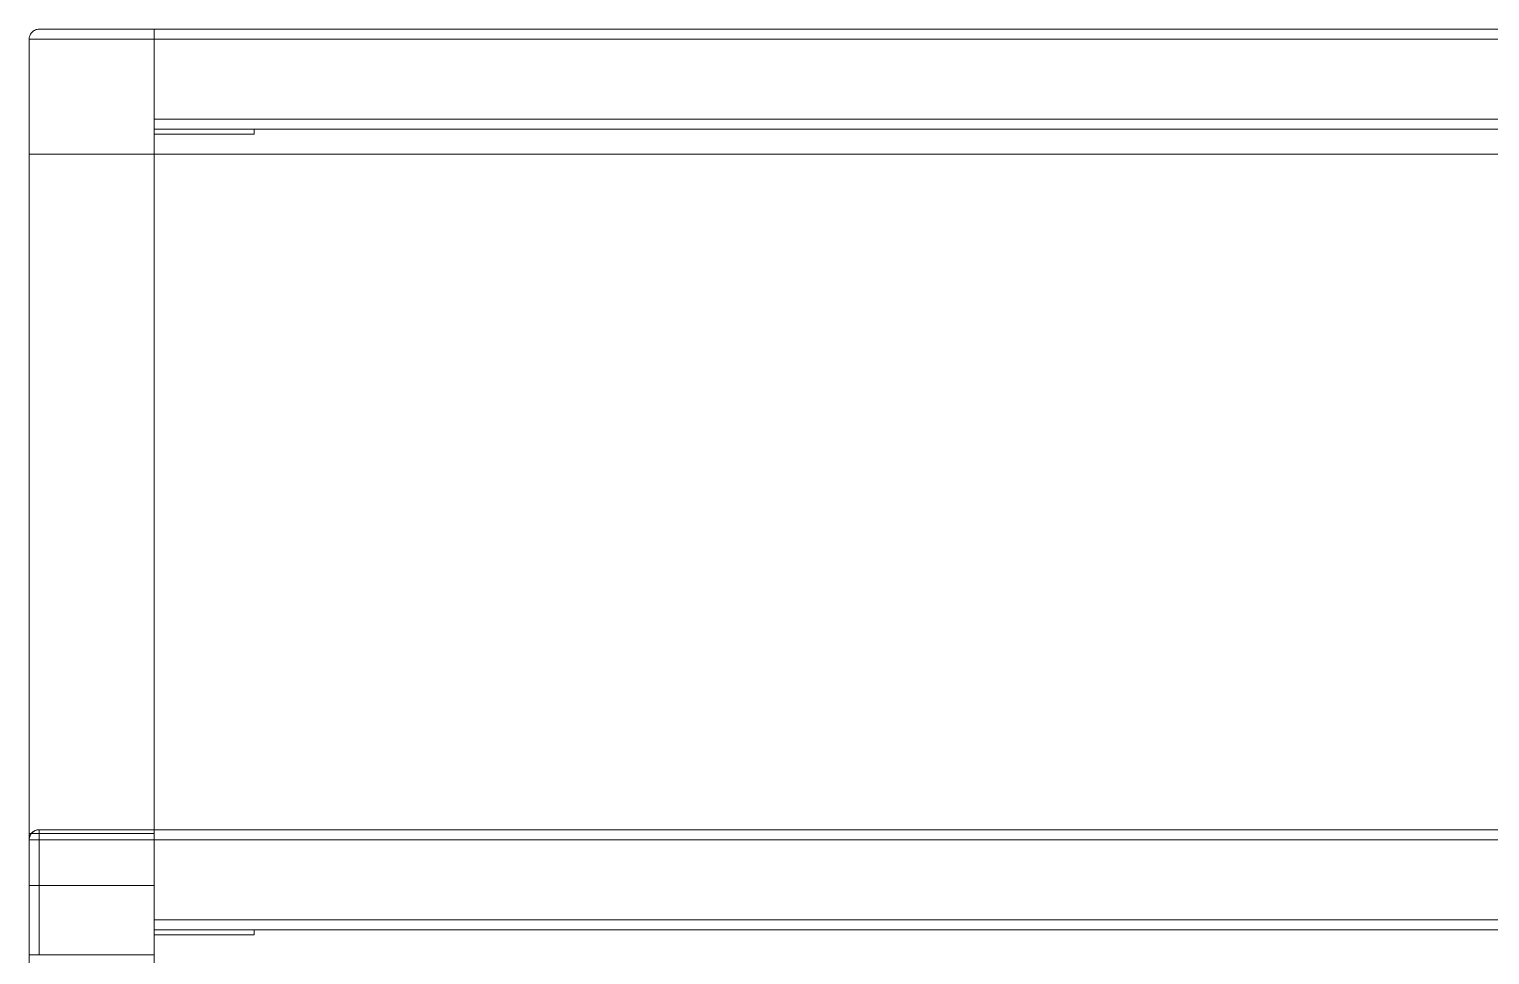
# Model space of a CAD drawing. Header units: millimetres. Extents: x 27531 to 32481, y 14140 to 19587.
# Drawn here: x 28104 to 28689, y 15519 to 15889 of the extents above; entities that cross this region are included whole.
import ezdxf

# ---------------------------------------------------------------- set-up
doc = ezdxf.new("R2010")
doc.units = ezdxf.units.MM
doc.header["$LTSCALE"] = 3
doc.layers.add('Warstwa 1', color=7, linetype='Continuous')

# ---------------------------------------------------------------- blocks, each defined once
blk = doc.blocks.new('qew')
at = {"layer": 'Warstwa 1', "color": 7, "lineweight": 18}
for points in [[(34175.619, 16887.952), (34181.461, 16887.952)], [(34175.619, 16887.952), (34181.461, 16887.952)], [(34181.461, 16887.952), (34181.461, 16887.952)], [(34181.461, 16881.602), (34181.461, 16887.952)], [(34181.461, 16887.952), (34181.461, 16881.602)], [(34181.461, 16887.952), (34181.461, 16887.952)], [(34181.461, 16887.952), (34371.961, 16887.952)], [(34181.461, 16882.872), (34181.461, 16887.952)], [(34181.461, 16887.952), (34181.461, 16887.952)], [(34181.461, 16887.952), (34371.961, 16887.952)], [(34181.461, 16887.952), (34181.461, 16887.952)], [(34181.461, 16887.952), (34371.961, 16887.952)], [(34181.461, 16887.952), (34181.461, 16887.952)], [(34181.461, 16887.952), (34371.961, 16887.952)], [(34181.461, 16887.952), (34371.961, 16887.952)], [(34181.461, 16887.952), (34371.961, 16887.952)], [(34181.461, 16887.952), (34181.461, 16887.952)], [(34181.461, 16887.952), (34181.461, 16882.872)], [(34181.461, 16887.952), (34371.961, 16887.952)], [(34181.461, 16887.952), (34181.461, 16887.952)], [(34181.461, 16887.952), (34371.961, 16887.952)], [(34181.461, 16887.952), (34371.961, 16887.952)], [(34181.461, 16887.952), (34181.461, 16887.952)], [(34181.461, 16887.952), (34181.461, 16882.872)], [(34181.461, 16887.952), (34371.961, 16887.952)], [(34181.461, 16887.952), (34371.961, 16887.952)], [(34181.461, 16887.952), (34181.461, 16887.952)], [(34181.461, 16887.952), (34181.461, 16887.952)], [(34181.461, 16887.952), (34371.961, 16887.952)], [(34181.461, 16887.952), (34371.961, 16887.952)], [(34175.111, 16887.444), (34181.461, 16887.444)], [(34175.111, 16887.444), (34181.461, 16887.444)], [(34175.111, 16881.602), (34175.111, 16887.444)], [(34175.111, 16881.602), (34175.111, 16887.444)], [(34181.461, 16887.444), (34181.461, 16881.602)], [(34181.461, 16887.444), (34181.461, 16881.602)], [(34181.461, 16887.444), (34371.961, 16887.444)], [(34181.461, 16887.444), (34181.461, 16882.872)], [(34181.461, 16887.444), (34371.961, 16887.444)], [(34181.461, 16887.444), (34181.461, 16882.872)], [(34181.461, 16882.872), (34181.461, 16887.444)], [(34181.461, 16887.444), (34371.961, 16887.444)], [(34181.461, 16887.444), (34371.961, 16887.444)], [(34181.461, 16887.444), (34181.461, 16882.872)], [(34181.461, 16882.872), (34181.461, 16887.444)], [(34181.461, 16887.444), (34371.961, 16887.444)], [(34181.461, 16887.444), (34371.961, 16887.444)], [(34181.461, 16882.872), (34181.461, 16887.444)], [(34181.461, 16887.444), (34371.961, 16887.444)], [(34181.461, 16887.444), (34181.461, 16882.872)], [(34181.461, 16882.872), (34181.461, 16887.444)], [(34181.461, 16887.444), (34371.961, 16887.444)], [(34181.461, 16883.38), (34181.461, 16887.444)], [(34181.461, 16887.444), (34371.961, 16887.444)], [(34181.461, 16887.444), (34181.461, 16882.872)], [(34181.461, 16882.872), (34181.461, 16887.444)], [(34181.461, 16887.444), (34371.961, 16887.444)], [(34181.461, 16887.444), (34371.961, 16887.444)], [(34181.461, 16887.444), (34371.961, 16887.444)], [(34181.461, 16887.444), (34181.461, 16882.872)], [(34181.461, 16882.872), (34181.461, 16887.444)], [(34181.461, 16887.444), (34371.961, 16887.444)], [(34181.461, 16883.38), (34371.961, 16883.38)], [(34181.461, 16882.872), (34181.461, 16882.872)], [(34181.461, 16882.872), (34181.461, 16882.872)], [(34181.461, 16882.872), (34181.461, 16882.872)], [(34181.461, 16882.872), (34181.461, 16882.872)], [(34181.461, 16882.872), (34181.461, 16882.872)], [(34181.461, 16882.872), (34181.461, 16882.872)], [(34181.461, 16882.872), (34371.961, 16882.872)], [(34181.461, 16882.872), (34181.461, 16882.872)], [(34181.461, 16882.872), (34181.461, 16882.872)], [(34186.541, 16882.872), (34181.461, 16882.872)], [(34181.461, 16882.618), (34181.461, 16882.872)], [(34181.461, 16882.618), (34181.461, 16882.872)], [(34181.461, 16882.872), (34181.461, 16882.872)], [(34186.541, 16882.872), (34181.461, 16882.872)], [(34186.541, 16882.872), (34181.461, 16882.872)], [(34181.461, 16882.618), (34181.461, 16882.872)], [(34186.541, 16882.872), (34181.461, 16882.872)], [(34181.461, 16882.618), (34181.461, 16882.872)], [(34181.461, 16882.872), (34181.461, 16882.872)], [(34186.541, 16882.618), (34181.461, 16882.618)], [(34181.461, 16882.618), (34181.461, 16882.618)], [(34186.541, 16882.618), (34181.461, 16882.618)], [(34186.541, 16882.618), (34181.461, 16882.618)], [(34186.541, 16882.618), (34181.461, 16882.618)], [(34181.461, 16882.618), (34181.461, 16882.618)], [(34186.541, 16882.618), (34186.541, 16882.872)], [(34186.541, 16882.872), (34186.541, 16882.872)], [(34186.541, 16882.618), (34186.541, 16882.872)], [(34186.541, 16882.618), (34186.541, 16882.872)], [(34186.541, 16882.872), (34186.541, 16882.872)], [(34186.541, 16882.618), (34186.541, 16882.872)], [(34186.541, 16882.618), (34186.541, 16882.618)], [(34186.541, 16882.618), (34186.541, 16882.618)], [(34181.461, 16881.602), (34175.111, 16881.602)], [(34181.461, 16881.602), (34175.111, 16881.602)], [(34175.111, 16881.602), (34175.111, 16881.602)], [(34175.111, 16881.602), (34175.111, 16881.602)], [(34175.111, 16881.602), (34175.111, 16881.602)], [(34181.461, 16881.602), (34181.461, 16881.602)], [(34181.461, 16881.602), (34181.461, 16881.602)], [(34181.461, 16881.602), (34181.461, 16881.602)], [(34181.461, 16881.602), (34181.461, 16881.602)], [(34175.619, 16847.312), (34181.461, 16847.312)], [(34175.619, 16847.312), (34175.619, 16846.804)], [(34175.619, 16847.312), (34181.461, 16847.312)], [(34175.619, 16847.312), (34181.461, 16847.312)], [(34175.619, 16847.312), (34181.461, 16847.312)], [(34181.461, 16847.312), (34181.461, 16847.312)], [(34181.461, 16847.312), (34371.961, 16847.312)], [(34181.461, 16847.312), (34371.961, 16847.312)], [(34181.461, 16847.312), (34371.961, 16847.312)], [(34181.461, 16847.312), (34181.461, 16846.804)], [(34181.461, 16847.312), (34181.461, 16847.312)], [(34181.461, 16842.232), (34181.461, 16847.312)], [(34181.461, 16842.232), (34181.461, 16847.312)], [(34181.461, 16847.312), (34181.461, 16847.312)], [(34181.461, 16847.312), (34371.961, 16847.312)], [(34181.461, 16847.312), (34181.461, 16847.312)], [(34181.461, 16847.312), (34181.461, 16842.232)], [(34181.461, 16847.312), (34371.961, 16847.312)], [(34181.461, 16847.312), (34371.961, 16847.312)], [(34181.461, 16847.312), (34181.461, 16847.312)], [(34181.461, 16847.312), (34181.461, 16842.232)], [(34181.461, 16847.312), (34371.961, 16847.312)], [(34181.461, 16847.312), (34181.461, 16846.804)], [(34181.461, 16847.312), (34371.961, 16847.312)], [(34181.461, 16847.312), (34181.461, 16847.312)], [(34181.461, 16846.804), (34181.461, 16847.312)], [(34181.461, 16846.804), (34181.461, 16847.312)], [(34181.461, 16847.312), (34181.461, 16847.312)], [(34181.461, 16847.312), (34181.461, 16846.804)], [(34181.461, 16847.312), (34371.961, 16847.312)], [(34181.461, 16847.312), (34371.961, 16847.312)], [(34181.461, 16847.312), (34371.961, 16847.312)], [(34181.461, 16847.312), (34181.461, 16846.804)], [(34181.461, 16847.312), (34181.461, 16847.312)], [(34181.461, 16847.312), (34371.961, 16847.312)], [(34181.461, 16846.804), (34181.461, 16847.312)], [(34181.461, 16846.804), (34181.461, 16847.312)], [(34181.461, 16847.312), (34181.461, 16847.312)], [(34181.461, 16847.312), (34181.461, 16840.962)], [(34181.461, 16847.312), (34371.961, 16847.312)], [(34181.461, 16847.312), (34181.461, 16847.312)], [(34181.461, 16847.312), (34181.461, 16846.804)], [(34181.461, 16847.312), (34181.461, 16847.312)], [(34181.461, 16846.804), (34181.461, 16847.312)], [(34181.461, 16847.312), (34371.961, 16847.312)], [(34181.461, 16847.312), (34181.461, 16847.312)], [(34181.461, 16847.312), (34181.461, 16840.962)], [(34175.111, 16846.804), (34181.461, 16846.804)], [(34175.619, 16846.804), (34175.111, 16846.804)], [(34175.111, 16840.962), (34175.111, 16846.804)], [(34175.111, 16840.962), (34175.111, 16846.804)], [(34175.111, 16846.804), (34181.461, 16846.804)], [(34175.111, 16840.962), (34175.111, 16846.804)], [(34175.111, 16846.804), (34181.461, 16846.804)], [(34175.111, 16840.962), (34175.111, 16846.804)], [(34175.619, 16840.962), (34175.619, 16846.804)], [(34175.619, 16846.804), (34181.461, 16846.804)], [(34181.461, 16846.804), (34371.961, 16846.804)], [(34181.461, 16846.804), (34181.461, 16842.232)], [(34181.461, 16842.74), (34181.461, 16846.804)], [(34181.461, 16846.804), (34371.961, 16846.804)], [(34181.461, 16846.804), (34371.961, 16846.804)], [(34181.461, 16846.804), (34181.461, 16842.232)], [(34181.461, 16846.804), (34371.961, 16846.804)], [(34181.461, 16846.804), (34181.461, 16842.232)], [(34181.461, 16846.804), (34371.961, 16846.804)], [(34181.461, 16842.74), (34181.461, 16846.804)], [(34181.461, 16842.232), (34181.461, 16846.804)], [(34181.461, 16846.804), (34371.961, 16846.804)], [(34181.461, 16846.804), (34371.961, 16846.804)], [(34181.461, 16846.804), (34181.461, 16842.232)], [(34181.461, 16846.804), (34371.961, 16846.804)], [(34181.461, 16842.232), (34181.461, 16846.804)], [(34181.461, 16846.804), (34371.961, 16846.804)], [(34181.461, 16842.232), (34181.461, 16846.804)], [(34181.461, 16846.804), (34181.461, 16842.232)], [(34181.461, 16846.804), (34371.961, 16846.804)], [(34181.461, 16846.804), (34371.961, 16846.804)], [(34181.461, 16846.804), (34181.461, 16842.232)], [(34181.461, 16846.804), (34371.961, 16846.804)], [(34181.461, 16842.232), (34181.461, 16846.804)], [(34181.461, 16846.804), (34371.961, 16846.804)], [(34181.461, 16840.962), (34181.461, 16846.804)], [(34181.461, 16846.804), (34181.461, 16840.962)], [(34181.461, 16846.804), (34181.461, 16840.962)], [(34181.461, 16846.804), (34181.461, 16840.962)], [(34181.461, 16846.804), (34181.461, 16840.962)], [(34181.461, 16846.804), (34371.961, 16846.804)], [(34181.461, 16840.962), (34181.461, 16846.804)], [(34181.461, 16842.74), (34371.961, 16842.74)], [(34181.461, 16842.74), (34371.961, 16842.74)], [(34181.461, 16842.232), (34181.461, 16842.232)], [(34181.461, 16842.232), (34371.961, 16842.232)], [(34181.461, 16842.232), (34181.461, 16842.232)], [(34181.461, 16842.232), (34181.461, 16842.232)], [(34181.461, 16842.232), (34181.461, 16842.232)], [(34181.461, 16842.232), (34371.961, 16842.232)], [(34181.461, 16842.232), (34181.461, 16842.232)], [(34181.461, 16842.232), (34181.461, 16842.232)], [(34181.461, 16842.232), (34181.461, 16842.232)], [(34181.461, 16842.232), (34181.461, 16842.232)], [(34186.541, 16842.232), (34181.461, 16842.232)], [(34181.461, 16841.978), (34181.461, 16842.232)], [(34181.461, 16841.978), (34181.461, 16842.232)], [(34181.461, 16842.232), (34181.461, 16842.232)], [(34186.541, 16842.232), (34181.461, 16842.232)], [(34186.541, 16842.232), (34181.461, 16842.232)], [(34181.461, 16841.978), (34181.461, 16842.232)], [(34186.541, 16842.232), (34181.461, 16842.232)], [(34181.461, 16841.978), (34181.461, 16842.232)], [(34181.461, 16842.232), (34181.461, 16842.232)], [(34186.541, 16841.978), (34181.461, 16841.978)], [(34181.461, 16841.978), (34181.461, 16841.978)], [(34186.541, 16841.978), (34181.461, 16841.978)], [(34186.541, 16841.978), (34181.461, 16841.978)], [(34186.541, 16841.978), (34181.461, 16841.978)], [(34181.461, 16841.978), (34181.461, 16841.978)], [(34186.541, 16841.978), (34186.541, 16842.232)], [(34186.541, 16841.978), (34186.541, 16842.232)], [(34186.541, 16842.232), (34186.541, 16842.232)], [(34186.541, 16841.978), (34186.541, 16842.232)], [(34186.541, 16842.232), (34186.541, 16842.232)], [(34186.541, 16841.978), (34186.541, 16842.232)], [(34186.541, 16841.978), (34186.541, 16841.978)], [(34186.541, 16841.978), (34186.541, 16841.978)], [(34181.461, 16840.962), (34175.111, 16840.962)], [(34175.111, 16840.962), (34175.111, 16840.962)], [(34175.111, 16840.962), (34175.111, 16840.962)], [(34181.461, 16840.962), (34175.111, 16840.962)], [(34181.461, 16840.962), (34175.111, 16840.962)], [(34175.111, 16840.962), (34175.111, 16840.962)], [(34181.461, 16840.962), (34175.111, 16840.962)], [(34181.461, 16840.962), (34175.111, 16840.962)], [(34175.111, 16840.962), (34175.111, 16840.962)], [(34181.461, 16840.962), (34175.619, 16840.962)], [(34181.461, 16840.962), (34181.461, 16840.962)], [(34181.461, 16840.962), (34181.461, 16840.962)], [(34181.461, 16840.962), (34181.461, 16840.962)], [(34181.461, 16840.962), (34181.461, 16840.962)], [(34181.461, 16840.962), (34181.461, 16840.962)], [(34181.461, 16840.962), (34181.461, 16840.962)]]:
    blk.add_lwpolyline(points, dxfattribs=at)
for points, knots in [([(34175.111, 16887.444), (34175.111, 16887.489), (34175.118, 16887.542), (34175.13, 16887.584), (34175.142, 16887.626), (34175.161, 16887.668), (34175.182, 16887.703), (34175.202, 16887.738), (34175.227, 16887.769), (34175.253, 16887.796), (34175.278, 16887.823), (34175.306, 16887.846), (34175.335, 16887.865), (34175.364, 16887.884), (34175.393, 16887.9), (34175.424, 16887.913), (34175.454, 16887.925), (34175.484, 16887.935), (34175.516, 16887.941), (34175.548, 16887.948), (34175.587, 16887.952), (34175.619, 16887.952)], [0, 0, 0, 0, 1, 1, 1, 2, 2, 2, 3, 3, 3, 4, 4, 4, 5, 5, 5, 6, 6, 6, 7, 7, 7, 7]), ([(34175.111, 16887.444), (34175.111, 16887.489), (34175.118, 16887.542), (34175.13, 16887.584), (34175.142, 16887.626), (34175.161, 16887.668), (34175.182, 16887.703), (34175.202, 16887.738), (34175.227, 16887.769), (34175.253, 16887.796), (34175.278, 16887.823), (34175.306, 16887.846), (34175.335, 16887.865), (34175.364, 16887.884), (34175.393, 16887.9), (34175.424, 16887.913), (34175.454, 16887.925), (34175.484, 16887.935), (34175.516, 16887.941), (34175.548, 16887.948), (34175.587, 16887.952), (34175.619, 16887.952)], [0, 0, 0, 0, 1, 1, 1, 2, 2, 2, 3, 3, 3, 4, 4, 4, 5, 5, 5, 6, 6, 6, 7, 7, 7, 7]), ([(34181.461, 16887.444), (34181.461, 16887.477), (34181.461, 16887.513), (34181.461, 16887.545), (34181.461, 16887.578), (34181.461, 16887.613), (34181.461, 16887.644), (34181.461, 16887.675), (34181.461, 16887.706), (34181.461, 16887.733), (34181.461, 16887.761), (34181.461, 16887.788), (34181.461, 16887.811), (34181.461, 16887.835), (34181.461, 16887.855), (34181.461, 16887.873), (34181.461, 16887.892), (34181.461, 16887.906), (34181.461, 16887.919), (34181.461, 16887.942), (34181.461, 16887.952), (34181.461, 16887.952)], [0, 0, 0, 0, 1, 1, 1, 2, 2, 2, 3, 3, 3, 4, 4, 4, 5, 5, 5, 6, 6, 6, 7, 7, 7, 7]), ([(34181.461, 16887.952), (34181.461, 16887.952), (34181.461, 16887.948), (34181.461, 16887.941), (34181.461, 16887.935), (34181.461, 16887.924), (34181.461, 16887.911), (34181.461, 16887.897), (34181.461, 16887.88), (34181.461, 16887.861), (34181.461, 16887.842), (34181.461, 16887.819), (34181.461, 16887.795), (34181.461, 16887.77), (34181.461, 16887.743), (34181.461, 16887.714), (34181.461, 16887.686), (34181.461, 16887.656), (34181.461, 16887.624), (34181.461, 16887.564), (34181.461, 16887.508), (34181.461, 16887.444)], [0, 0, 0, 0, 1, 1, 1, 2, 2, 2, 3, 3, 3, 4, 4, 4, 5, 5, 5, 6, 6, 6, 7, 7, 7, 7]), ([(34181.461, 16887.444), (34181.461, 16887.499), (34181.461, 16887.564), (34181.461, 16887.616), (34181.461, 16887.669), (34181.461, 16887.723), (34181.461, 16887.766), (34181.461, 16887.81), (34181.461, 16887.848), (34181.461, 16887.878), (34181.461, 16887.908), (34181.461, 16887.928), (34181.461, 16887.94), (34181.461, 16887.948), (34181.461, 16887.952), (34181.461, 16887.952)], [0, 0, 0, 0, 1, 1, 1, 2, 2, 2, 3, 3, 3, 4, 4, 4, 5, 5, 5, 5]), ([(34181.461, 16887.444), (34181.461, 16887.499), (34181.461, 16887.564), (34181.461, 16887.616), (34181.461, 16887.669), (34181.461, 16887.723), (34181.461, 16887.766), (34181.461, 16887.81), (34181.461, 16887.848), (34181.461, 16887.878), (34181.461, 16887.908), (34181.461, 16887.928), (34181.461, 16887.94), (34181.461, 16887.948), (34181.461, 16887.952), (34181.461, 16887.952)], [0, 0, 0, 0, 1, 1, 1, 2, 2, 2, 3, 3, 3, 4, 4, 4, 5, 5, 5, 5]), ([(34181.461, 16887.952), (34181.461, 16887.952), (34181.461, 16887.94), (34181.461, 16887.921), (34181.461, 16887.902), (34181.461, 16887.872), (34181.461, 16887.836), (34181.461, 16887.8), (34181.461, 16887.756), (34181.461, 16887.707), (34181.461, 16887.658), (34181.461, 16887.608), (34181.461, 16887.552), (34181.461, 16887.515), (34181.461, 16887.481), (34181.461, 16887.444)], [0, 0, 0, 0, 1, 1, 1, 2, 2, 2, 3, 3, 3, 4, 4, 4, 5, 5, 5, 5]), ([(34181.461, 16887.952), (34181.461, 16887.952), (34181.461, 16887.94), (34181.461, 16887.921), (34181.461, 16887.902), (34181.461, 16887.872), (34181.461, 16887.836), (34181.461, 16887.8), (34181.461, 16887.756), (34181.461, 16887.707), (34181.461, 16887.658), (34181.461, 16887.608), (34181.461, 16887.552), (34181.461, 16887.515), (34181.461, 16887.481), (34181.461, 16887.444)], [0, 0, 0, 0, 1, 1, 1, 2, 2, 2, 3, 3, 3, 4, 4, 4, 5, 5, 5, 5]), ([(34181.461, 16887.444), (34181.461, 16887.499), (34181.461, 16887.564), (34181.461, 16887.616), (34181.461, 16887.669), (34181.461, 16887.723), (34181.461, 16887.766), (34181.461, 16887.81), (34181.461, 16887.848), (34181.461, 16887.878), (34181.461, 16887.908), (34181.461, 16887.928), (34181.461, 16887.94), (34181.461, 16887.948), (34181.461, 16887.952), (34181.461, 16887.952)], [0, 0, 0, 0, 1, 1, 1, 2, 2, 2, 3, 3, 3, 4, 4, 4, 5, 5, 5, 5]), ([(34181.461, 16887.952), (34181.461, 16887.952), (34181.461, 16887.94), (34181.461, 16887.921), (34181.461, 16887.902), (34181.461, 16887.872), (34181.461, 16887.836), (34181.461, 16887.8), (34181.461, 16887.756), (34181.461, 16887.707), (34181.461, 16887.658), (34181.461, 16887.608), (34181.461, 16887.552), (34181.461, 16887.515), (34181.461, 16887.481), (34181.461, 16887.444)], [0, 0, 0, 0, 1, 1, 1, 2, 2, 2, 3, 3, 3, 4, 4, 4, 5, 5, 5, 5]), ([(34181.461, 16887.952), (34181.461, 16887.952), (34181.461, 16887.94), (34181.461, 16887.921), (34181.461, 16887.902), (34181.461, 16887.872), (34181.461, 16887.836), (34181.461, 16887.8), (34181.461, 16887.756), (34181.461, 16887.707), (34181.461, 16887.658), (34181.461, 16887.608), (34181.461, 16887.552), (34181.461, 16887.515), (34181.461, 16887.481), (34181.461, 16887.444)], [0, 0, 0, 0, 1, 1, 1, 2, 2, 2, 3, 3, 3, 4, 4, 4, 5, 5, 5, 5]), ([(34181.461, 16887.444), (34181.461, 16887.499), (34181.461, 16887.564), (34181.461, 16887.616), (34181.461, 16887.669), (34181.461, 16887.723), (34181.461, 16887.766), (34181.461, 16887.81), (34181.461, 16887.848), (34181.461, 16887.878), (34181.461, 16887.908), (34181.461, 16887.928), (34181.461, 16887.94), (34181.461, 16887.948), (34181.461, 16887.952), (34181.461, 16887.952)], [0, 0, 0, 0, 1, 1, 1, 2, 2, 2, 3, 3, 3, 4, 4, 4, 5, 5, 5, 5]), ([(34181.461, 16887.952), (34181.461, 16887.952), (34181.461, 16887.94), (34181.461, 16887.921), (34181.461, 16887.902), (34181.461, 16887.872), (34181.461, 16887.836), (34181.461, 16887.8), (34181.461, 16887.756), (34181.461, 16887.707), (34181.461, 16887.658), (34181.461, 16887.608), (34181.461, 16887.552), (34181.461, 16887.515), (34181.461, 16887.481), (34181.461, 16887.444)], [0, 0, 0, 0, 1, 1, 1, 2, 2, 2, 3, 3, 3, 4, 4, 4, 5, 5, 5, 5]), ([(34181.461, 16887.952), (34181.461, 16887.952), (34181.461, 16887.94), (34181.461, 16887.921), (34181.461, 16887.902), (34181.461, 16887.872), (34181.461, 16887.836), (34181.461, 16887.8), (34181.461, 16887.756), (34181.461, 16887.707), (34181.461, 16887.658), (34181.461, 16887.608), (34181.461, 16887.552), (34181.461, 16887.515), (34181.461, 16887.481), (34181.461, 16887.444)], [0, 0, 0, 0, 1, 1, 1, 2, 2, 2, 3, 3, 3, 4, 4, 4, 5, 5, 5, 5]), ([(34181.461, 16887.444), (34181.461, 16887.499), (34181.461, 16887.564), (34181.461, 16887.616), (34181.461, 16887.669), (34181.461, 16887.723), (34181.461, 16887.766), (34181.461, 16887.81), (34181.461, 16887.848), (34181.461, 16887.878), (34181.461, 16887.908), (34181.461, 16887.928), (34181.461, 16887.94), (34181.461, 16887.948), (34181.461, 16887.952), (34181.461, 16887.952)], [0, 0, 0, 0, 1, 1, 1, 2, 2, 2, 3, 3, 3, 4, 4, 4, 5, 5, 5, 5]), ([(34181.461, 16887.444), (34181.461, 16887.499), (34181.461, 16887.564), (34181.461, 16887.616), (34181.461, 16887.669), (34181.461, 16887.723), (34181.461, 16887.766), (34181.461, 16887.81), (34181.461, 16887.848), (34181.461, 16887.878), (34181.461, 16887.908), (34181.461, 16887.928), (34181.461, 16887.94), (34181.461, 16887.948), (34181.461, 16887.952), (34181.461, 16887.952)], [0, 0, 0, 0, 1, 1, 1, 2, 2, 2, 3, 3, 3, 4, 4, 4, 5, 5, 5, 5]), ([(34181.461, 16887.952), (34181.461, 16887.952), (34181.461, 16887.94), (34181.461, 16887.921), (34181.461, 16887.902), (34181.461, 16887.872), (34181.461, 16887.836), (34181.461, 16887.8), (34181.461, 16887.756), (34181.461, 16887.707), (34181.461, 16887.658), (34181.461, 16887.608), (34181.461, 16887.552), (34181.461, 16887.515), (34181.461, 16887.481), (34181.461, 16887.444)], [0, 0, 0, 0, 1, 1, 1, 2, 2, 2, 3, 3, 3, 4, 4, 4, 5, 5, 5, 5]), ([(34181.461, 16883.38), (34181.461, 16883.324), (34181.461, 16883.259), (34181.461, 16883.207), (34181.461, 16883.154), (34181.461, 16883.1), (34181.461, 16883.057), (34181.461, 16883.013), (34181.461, 16882.975), (34181.461, 16882.946), (34181.461, 16882.915), (34181.461, 16882.896), (34181.461, 16882.883), (34181.461, 16882.875), (34181.461, 16882.872), (34181.461, 16882.872)], [0, 0, 0, 0, 1, 1, 1, 2, 2, 2, 3, 3, 3, 4, 4, 4, 5, 5, 5, 5]), ([(34175.111, 16846.804), (34175.111, 16846.828), (34175.113, 16846.855), (34175.116, 16846.88), (34175.12, 16846.904), (34175.126, 16846.929), (34175.133, 16846.952), (34175.14, 16846.975), (34175.148, 16846.997), (34175.158, 16847.018), (34175.168, 16847.039), (34175.179, 16847.059), (34175.19, 16847.077), (34175.202, 16847.095), (34175.215, 16847.113), (34175.228, 16847.129), (34175.273, 16847.183), (34175.325, 16847.223), (34175.38, 16847.252), (34175.435, 16847.282), (34175.49, 16847.299), (34175.549, 16847.307), (34175.572, 16847.31), (34175.595, 16847.312), (34175.619, 16847.312)], [0, 0, 0, 0, 1, 1, 1, 2, 2, 2, 3, 3, 3, 4, 4, 4, 5, 5, 5, 6, 6, 6, 7, 7, 7, 8, 8, 8, 8]), ([(34175.111, 16846.804), (34175.111, 16846.868), (34175.124, 16846.933), (34175.151, 16846.998), (34175.204, 16847.127), (34175.296, 16847.218), (34175.425, 16847.272), (34175.489, 16847.298), (34175.554, 16847.312), (34175.619, 16847.312)], [0, 0, 0, 0, 1, 1, 1, 2, 2, 2, 3, 3, 3, 3]), ([(34175.111, 16846.804), (34175.111, 16846.837), (34175.114, 16846.875), (34175.121, 16846.907), (34175.128, 16846.939), (34175.138, 16846.972), (34175.15, 16847), (34175.162, 16847.029), (34175.177, 16847.057), (34175.193, 16847.081), (34175.209, 16847.106), (34175.227, 16847.128), (34175.246, 16847.149), (34175.264, 16847.169), (34175.284, 16847.187), (34175.305, 16847.203), (34175.374, 16847.258), (34175.447, 16847.288), (34175.525, 16847.303), (34175.557, 16847.309), (34175.587, 16847.312), (34175.619, 16847.312)], [0, 0, 0, 0, 1, 1, 1, 2, 2, 2, 3, 3, 3, 4, 4, 4, 5, 5, 5, 6, 6, 6, 7, 7, 7, 7]), ([(34175.111, 16846.804), (34175.111, 16846.837), (34175.114, 16846.875), (34175.121, 16846.907), (34175.128, 16846.939), (34175.138, 16846.972), (34175.15, 16847), (34175.162, 16847.029), (34175.177, 16847.057), (34175.193, 16847.081), (34175.209, 16847.106), (34175.227, 16847.128), (34175.246, 16847.149), (34175.264, 16847.169), (34175.284, 16847.187), (34175.305, 16847.203), (34175.374, 16847.258), (34175.447, 16847.288), (34175.525, 16847.303), (34175.557, 16847.309), (34175.587, 16847.312), (34175.619, 16847.312)], [0, 0, 0, 0, 1, 1, 1, 2, 2, 2, 3, 3, 3, 4, 4, 4, 5, 5, 5, 6, 6, 6, 7, 7, 7, 7]), ([(34181.461, 16847.312), (34181.461, 16847.312), (34181.461, 16847.3), (34181.461, 16847.281), (34181.461, 16847.262), (34181.461, 16847.232), (34181.461, 16847.196), (34181.461, 16847.16), (34181.461, 16847.116), (34181.461, 16847.067), (34181.461, 16847.018), (34181.461, 16846.968), (34181.461, 16846.912), (34181.461, 16846.875), (34181.461, 16846.841), (34181.461, 16846.804)], [0, 0, 0, 0, 1, 1, 1, 2, 2, 2, 3, 3, 3, 4, 4, 4, 5, 5, 5, 5]), ([(34181.461, 16846.804), (34181.461, 16846.859), (34181.461, 16846.924), (34181.461, 16846.976), (34181.461, 16847.029), (34181.461, 16847.083), (34181.461, 16847.126), (34181.461, 16847.17), (34181.461, 16847.208), (34181.461, 16847.238), (34181.461, 16847.268), (34181.461, 16847.288), (34181.461, 16847.3), (34181.461, 16847.308), (34181.461, 16847.312), (34181.461, 16847.312)], [0, 0, 0, 0, 1, 1, 1, 2, 2, 2, 3, 3, 3, 4, 4, 4, 5, 5, 5, 5]), ([(34181.461, 16846.804), (34181.461, 16846.859), (34181.461, 16846.924), (34181.461, 16846.976), (34181.461, 16847.029), (34181.461, 16847.083), (34181.461, 16847.126), (34181.461, 16847.17), (34181.461, 16847.208), (34181.461, 16847.238), (34181.461, 16847.268), (34181.461, 16847.288), (34181.461, 16847.3), (34181.461, 16847.308), (34181.461, 16847.312), (34181.461, 16847.312)], [0, 0, 0, 0, 1, 1, 1, 2, 2, 2, 3, 3, 3, 4, 4, 4, 5, 5, 5, 5]), ([(34181.461, 16847.312), (34181.461, 16847.312), (34181.461, 16847.3), (34181.461, 16847.281), (34181.461, 16847.262), (34181.461, 16847.232), (34181.461, 16847.196), (34181.461, 16847.16), (34181.461, 16847.116), (34181.461, 16847.067), (34181.461, 16847.018), (34181.461, 16846.968), (34181.461, 16846.912), (34181.461, 16846.875), (34181.461, 16846.841), (34181.461, 16846.804)], [0, 0, 0, 0, 1, 1, 1, 2, 2, 2, 3, 3, 3, 4, 4, 4, 5, 5, 5, 5]), ([(34181.461, 16847.312), (34181.461, 16847.312), (34181.461, 16847.3), (34181.461, 16847.281), (34181.461, 16847.262), (34181.461, 16847.232), (34181.461, 16847.196), (34181.461, 16847.16), (34181.461, 16847.116), (34181.461, 16847.067), (34181.461, 16847.018), (34181.461, 16846.968), (34181.461, 16846.912), (34181.461, 16846.875), (34181.461, 16846.841), (34181.461, 16846.804)], [0, 0, 0, 0, 1, 1, 1, 2, 2, 2, 3, 3, 3, 4, 4, 4, 5, 5, 5, 5]), ([(34181.461, 16847.312), (34181.461, 16847.312), (34181.461, 16847.307), (34181.461, 16847.299), (34181.461, 16847.291), (34181.461, 16847.278), (34181.461, 16847.262), (34181.461, 16847.245), (34181.461, 16847.225), (34181.461, 16847.201), (34181.461, 16847.178), (34181.461, 16847.151), (34181.461, 16847.122), (34181.461, 16847.093), (34181.461, 16847.062), (34181.461, 16847.028), (34181.461, 16846.994), (34181.461, 16846.96), (34181.461, 16846.923), (34181.461, 16846.882), (34181.461, 16846.845), (34181.461, 16846.804)], [0, 0, 0, 0, 1, 1, 1, 2, 2, 2, 3, 3, 3, 4, 4, 4, 5, 5, 5, 6, 6, 6, 7, 7, 7, 7]), ([(34181.461, 16846.804), (34181.461, 16846.84), (34181.461, 16846.881), (34181.461, 16846.916), (34181.461, 16846.952), (34181.461, 16846.99), (34181.461, 16847.024), (34181.461, 16847.057), (34181.461, 16847.09), (34181.461, 16847.12), (34181.461, 16847.149), (34181.461, 16847.176), (34181.461, 16847.2), (34181.461, 16847.223), (34181.461, 16847.243), (34181.461, 16847.26), (34181.461, 16847.276), (34181.461, 16847.289), (34181.461, 16847.297), (34181.461, 16847.307), (34181.461, 16847.312), (34181.461, 16847.312)], [0, 0, 0, 0, 1, 1, 1, 2, 2, 2, 3, 3, 3, 4, 4, 4, 5, 5, 5, 6, 6, 6, 7, 7, 7, 7]), ([(34181.461, 16847.312), (34181.461, 16847.312), (34181.461, 16847.3), (34181.461, 16847.281), (34181.461, 16847.262), (34181.461, 16847.232), (34181.461, 16847.196), (34181.461, 16847.16), (34181.461, 16847.116), (34181.461, 16847.067), (34181.461, 16847.018), (34181.461, 16846.968), (34181.461, 16846.912), (34181.461, 16846.875), (34181.461, 16846.841), (34181.461, 16846.804)], [0, 0, 0, 0, 1, 1, 1, 2, 2, 2, 3, 3, 3, 4, 4, 4, 5, 5, 5, 5]), ([(34181.461, 16842.74), (34181.461, 16842.684), (34181.461, 16842.619), (34181.461, 16842.567), (34181.461, 16842.514), (34181.461, 16842.46), (34181.461, 16842.417), (34181.461, 16842.373), (34181.461, 16842.335), (34181.461, 16842.306), (34181.461, 16842.275), (34181.461, 16842.256), (34181.461, 16842.243), (34181.461, 16842.235), (34181.461, 16842.232), (34181.461, 16842.232)], [0, 0, 0, 0, 1, 1, 1, 2, 2, 2, 3, 3, 3, 4, 4, 4, 5, 5, 5, 5]), ([(34181.461, 16842.74), (34181.461, 16842.684), (34181.461, 16842.619), (34181.461, 16842.567), (34181.461, 16842.514), (34181.461, 16842.46), (34181.461, 16842.417), (34181.461, 16842.373), (34181.461, 16842.335), (34181.461, 16842.306), (34181.461, 16842.275), (34181.461, 16842.256), (34181.461, 16842.243), (34181.461, 16842.235), (34181.461, 16842.232), (34181.461, 16842.232)], [0, 0, 0, 0, 1, 1, 1, 2, 2, 2, 3, 3, 3, 4, 4, 4, 5, 5, 5, 5])]:
    blk.add_open_spline(points, degree=3, knots=knots, dxfattribs=at)
for points in [[(34181.461, 16887.952), (34244.961, 16887.952), (34308.461, 16887.952), (34371.961, 16887.952)], [(34181.461, 16887.952), (34244.961, 16887.952), (34308.461, 16887.952), (34371.961, 16887.952)], [(34181.461, 16887.952), (34244.961, 16887.952), (34308.461, 16887.952), (34371.961, 16887.952)], [(34181.461, 16887.952), (34244.961, 16887.952), (34308.461, 16887.952), (34371.961, 16887.952)], [(34181.461, 16887.952), (34244.961, 16887.952), (34308.461, 16887.952), (34371.961, 16887.952)], [(34181.461, 16882.872), (34244.961, 16882.872), (34308.461, 16882.872), (34371.961, 16882.872)], [(34181.461, 16882.872), (34244.961, 16882.872), (34308.461, 16882.872), (34371.961, 16882.872)], [(34181.461, 16882.872), (34244.961, 16882.872), (34308.461, 16882.872), (34371.961, 16882.872)], [(34181.461, 16882.872), (34244.961, 16882.872), (34308.461, 16882.872), (34371.961, 16882.872)], [(34181.461, 16882.872), (34244.961, 16882.872), (34308.461, 16882.872), (34371.961, 16882.872)], [(34181.461, 16882.872), (34244.961, 16882.872), (34308.461, 16882.872), (34371.961, 16882.872)], [(34181.461, 16882.872), (34244.961, 16882.872), (34308.461, 16882.872), (34371.961, 16882.872)], [(34181.461, 16882.872), (34244.961, 16882.872), (34308.461, 16882.872), (34371.961, 16882.872)], [(34181.461, 16882.872), (34244.961, 16882.872), (34308.461, 16882.872), (34371.961, 16882.872)], [(34181.461, 16882.872), (34244.961, 16882.872), (34308.461, 16882.872), (34371.961, 16882.872)], [(34181.461, 16882.872), (34244.961, 16882.872), (34308.461, 16882.872), (34371.961, 16882.872)], [(34181.461, 16882.872), (34244.961, 16882.872), (34308.461, 16882.872), (34371.961, 16882.872)], [(34181.461, 16882.872), (34244.961, 16882.872), (34308.461, 16882.872), (34371.961, 16882.872)], [(34181.461, 16882.872), (34244.961, 16882.872), (34308.461, 16882.872), (34371.961, 16882.872)], [(34181.461, 16882.872), (34244.961, 16882.872), (34308.461, 16882.872), (34371.961, 16882.872)], [(34181.461, 16881.602), (34179.344, 16881.602), (34177.227, 16881.602), (34175.111, 16881.602)], [(34175.111, 16881.602), (34175.111, 16870.107), (34175.111, 16858.613), (34175.111, 16847.118)], [(34175.111, 16881.602), (34175.111, 16869.226), (34175.111, 16856.851), (34175.111, 16844.475)], [(34175.111, 16881.602), (34177.227, 16881.602), (34179.344, 16881.602), (34181.461, 16881.602)], [(34175.111, 16881.602), (34175.111, 16869.226), (34175.111, 16856.851), (34175.111, 16844.475)], [(34175.111, 16881.602), (34175.111, 16870.107), (34175.111, 16858.613), (34175.111, 16847.118)], [(34175.111, 16881.602), (34177.227, 16881.602), (34179.344, 16881.602), (34181.461, 16881.602)], [(34181.461, 16881.602), (34179.344, 16881.602), (34177.227, 16881.602), (34175.111, 16881.602)], [(34181.461, 16881.602), (34244.961, 16881.602), (34308.461, 16881.602), (34371.961, 16881.602)], [(34181.461, 16881.602), (34244.961, 16881.602), (34308.461, 16881.602), (34371.961, 16881.602)], [(34181.461, 16881.602), (34181.461, 16870.107), (34181.461, 16858.613), (34181.461, 16847.118)], [(34181.461, 16881.602), (34181.461, 16869.226), (34181.461, 16856.851), (34181.461, 16844.475)], [(34181.461, 16881.602), (34181.461, 16870.107), (34181.461, 16858.613), (34181.461, 16847.118)], [(34181.461, 16881.602), (34181.461, 16869.226), (34181.461, 16856.851), (34181.461, 16844.475)], [(34175.111, 16847.118), (34175.111, 16846.237), (34175.111, 16845.356), (34175.111, 16844.475)], [(34181.461, 16847.118), (34179.344, 16847.118), (34177.227, 16847.118), (34175.111, 16847.118)], [(34175.111, 16847.118), (34175.111, 16829.826), (34175.111, 16812.534), (34175.111, 16795.242)], [(34181.461, 16847.118), (34179.344, 16847.118), (34177.227, 16847.118), (34175.111, 16847.118)], [(34175.111, 16847.118), (34175.111, 16846.237), (34175.111, 16845.356), (34175.111, 16844.475)], [(34175.111, 16847.118), (34175.111, 16846.237), (34175.111, 16845.356), (34175.111, 16844.475)], [(34175.111, 16847.118), (34175.111, 16829.826), (34175.111, 16812.534), (34175.111, 16795.242)], [(34181.461, 16847.118), (34179.344, 16847.118), (34177.227, 16847.118), (34175.111, 16847.118)], [(34175.111, 16847.118), (34175.111, 16846.237), (34175.111, 16845.356), (34175.111, 16844.475)], [(34181.461, 16847.118), (34179.344, 16847.118), (34177.227, 16847.118), (34175.111, 16847.118)], [(34181.461, 16847.312), (34244.961, 16847.312), (34308.461, 16847.312), (34371.961, 16847.312)], [(34181.461, 16847.312), (34244.961, 16847.312), (34308.461, 16847.312), (34371.961, 16847.312)], [(34181.461, 16847.312), (34244.961, 16847.312), (34308.461, 16847.312), (34371.961, 16847.312)], [(34181.461, 16847.312), (34244.961, 16847.312), (34308.461, 16847.312), (34371.961, 16847.312)], [(34181.461, 16847.312), (34244.961, 16847.312), (34308.461, 16847.312), (34371.961, 16847.312)], [(34181.461, 16847.312), (34244.961, 16847.312), (34308.461, 16847.312), (34371.961, 16847.312)], [(34181.461, 16844.475), (34181.461, 16845.356), (34181.461, 16846.237), (34181.461, 16847.118)], [(34181.461, 16847.118), (34181.461, 16829.826), (34181.461, 16812.534), (34181.461, 16795.242)], [(34181.461, 16844.475), (34181.461, 16845.356), (34181.461, 16846.237), (34181.461, 16847.118)], [(34181.461, 16847.118), (34181.461, 16829.826), (34181.461, 16812.534), (34181.461, 16795.242)], [(34181.461, 16844.475), (34181.461, 16845.356), (34181.461, 16846.237), (34181.461, 16847.118)], [(34181.461, 16844.475), (34181.461, 16845.356), (34181.461, 16846.237), (34181.461, 16847.118)], [(34175.111, 16844.475), (34177.227, 16844.475), (34179.344, 16844.475), (34181.461, 16844.475)], [(34175.111, 16844.475), (34175.111, 16828.064), (34175.111, 16811.653), (34175.111, 16795.242)], [(34175.111, 16844.475), (34177.227, 16844.475), (34179.344, 16844.475), (34181.461, 16844.475)], [(34175.111, 16844.475), (34177.227, 16844.475), (34179.344, 16844.475), (34181.461, 16844.475)], [(34175.111, 16844.475), (34175.111, 16828.064), (34175.111, 16811.653), (34175.111, 16795.242)], [(34175.111, 16844.475), (34177.227, 16844.475), (34179.344, 16844.475), (34181.461, 16844.475)], [(34181.461, 16844.475), (34181.461, 16828.064), (34181.461, 16811.653), (34181.461, 16795.242)], [(34181.461, 16844.475), (34181.461, 16828.064), (34181.461, 16811.653), (34181.461, 16795.242)], [(34181.461, 16842.232), (34244.961, 16842.232), (34308.461, 16842.232), (34371.961, 16842.232)], [(34181.461, 16842.232), (34244.961, 16842.232), (34308.461, 16842.232), (34371.961, 16842.232)], [(34181.461, 16842.232), (34244.961, 16842.232), (34308.461, 16842.232), (34371.961, 16842.232)], [(34181.461, 16842.232), (34244.961, 16842.232), (34308.461, 16842.232), (34371.961, 16842.232)], [(34181.461, 16842.232), (34244.961, 16842.232), (34308.461, 16842.232), (34371.961, 16842.232)], [(34181.461, 16842.232), (34244.961, 16842.232), (34308.461, 16842.232), (34371.961, 16842.232)], [(34181.461, 16842.232), (34244.961, 16842.232), (34308.461, 16842.232), (34371.961, 16842.232)], [(34181.461, 16842.232), (34244.961, 16842.232), (34308.461, 16842.232), (34371.961, 16842.232)], [(34181.461, 16842.232), (34244.961, 16842.232), (34308.461, 16842.232), (34371.961, 16842.232)], [(34181.461, 16842.232), (34244.961, 16842.232), (34308.461, 16842.232), (34371.961, 16842.232)], [(34181.461, 16842.232), (34244.961, 16842.232), (34308.461, 16842.232), (34371.961, 16842.232)], [(34181.461, 16842.232), (34244.961, 16842.232), (34308.461, 16842.232), (34371.961, 16842.232)], [(34181.461, 16842.232), (34244.961, 16842.232), (34308.461, 16842.232), (34371.961, 16842.232)], [(34181.461, 16842.232), (34244.961, 16842.232), (34308.461, 16842.232), (34371.961, 16842.232)]]:
    blk.add_open_spline(points, degree=3, dxfattribs=at)

msp = doc.modelspace()

# ---------------------------------------------------------------- block references
at = {"xscale": 7.89, "yscale": 7.89, "zscale": 7.89}
msp.add_blockref('qew', (-241537.73, -117356.48), dxfattribs=at)

doc.saveas('drawing.dxf')
